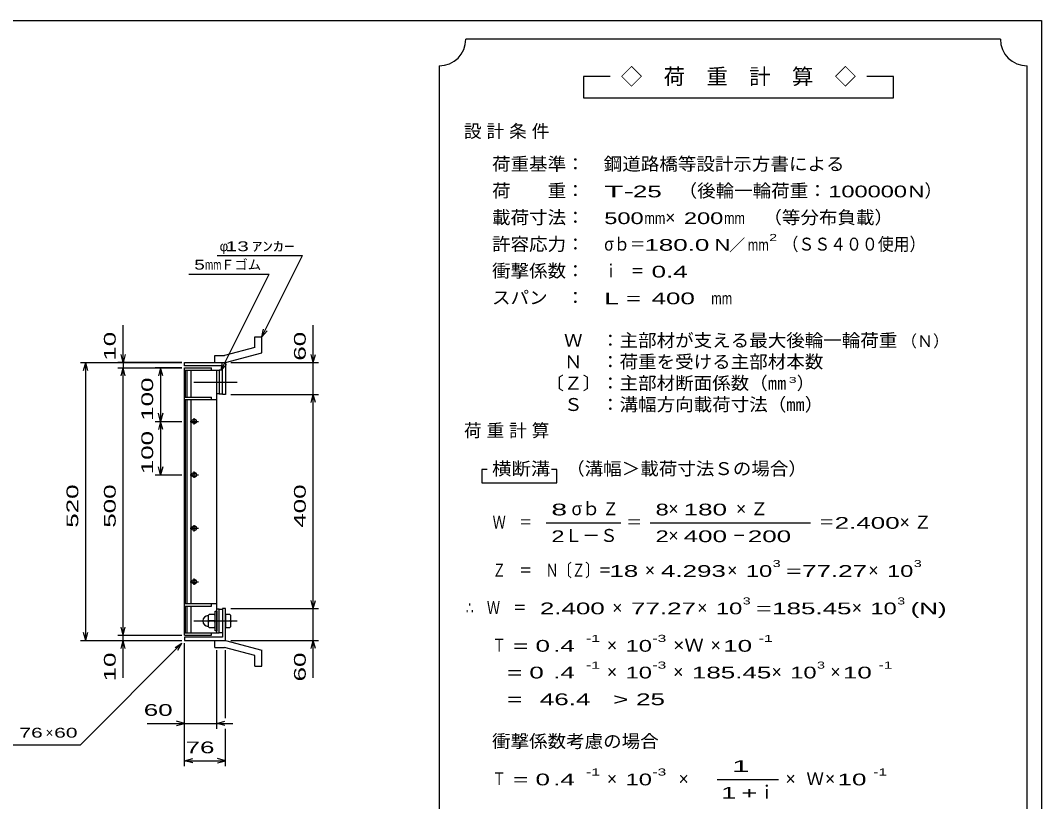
# Model space of a CAD drawing. Units: millimetres, scale not verified. Extents: x -1820 to 1731, y -1282 to 1054.
# Drawn here: x -179 to 1731, y -408 to 1054 of the extents above; entities that cross this region are included whole.
import ezdxf
from ezdxf.enums import TextEntityAlignment as Align

# ---------------------------------------------------------------- set-up
doc = ezdxf.new("R2010")
doc.units = ezdxf.units.MM
doc.header["$LTSCALE"] = 10
doc.linetypes.add('CHAIN', pattern=[18.5, 12, -1.5, 3.5, -1.5])
for name, color, linetype, lineweight in [('0_2', 150, 'Continuous', 25), ('16', 3, 'Continuous', 25), ('19', 6, 'Continuous', 25), ('22', 2, 'Continuous', 25)]:
    doc.layers.add(name, color=color, linetype=linetype, lineweight=lineweight)
doc.styles.add('ベクトル', font='')
doc.styles.get('ベクトル').set_extended_font_data('ベクトル')

msp = doc.modelspace()

# ---------------------------------------------------------------- linework, layer by layer
at = {"layer": '0_2'}
for p, q in [((-1729, 1053.5), (1731, 1053.5)), ((1731, 1053.5), (1731, -1146.5))]:
    msp.add_line(p, q, dxfattribs=at)
at = {"layer": '16'}
for p, q in [((128, 403.5), (178, 403.5)), ((128, 399), (128, 403.5)), ((178, 399), (178, 403.5)), ((128, 399), (178, 399)), ((128, -92), (128, 399)), ((128, 399), (188, 399)), ((129.5, 349), (129.5, 399)), ((132.5, 349), (132.5, 399)), ((140, 349), (140, 399)), ((188, -92), (188, 399)), ((188, 399), (192.5, 399)), ((192.5, 399), (192.5, 355)), ((198.5, 399), (192.5, 399)), ((198.5, 355), (198.5, 399)), ((128, 344.5), (128, 349)), ((128, 349), (178, 349)), ((128, 344.5), (188, 344.5)), ((129.5, -37.5), (129.5, 344.5)), ((132.5, -37.5), (132.5, 344.5)), ((140, -37.5), (140, 344.5)), ((178, 344.5), (178, 349)), ((192.5, 355), (188, 355)), ((192.5, 355), (198.5, 355)), ((144, 306.5), (148, 306.5)), ((146, 297.5), (146, 309.5)), ((138, 303.5), (154, 303.5)), ((144, 300.5), (148, 300.5)), ((138, 203.5), (154, 203.5)), ((144, 206.5), (148, 206.5)), ((144, 200.5), (148, 200.5)), ((146, 197.5), (146, 209.5)), ((138, 103.5), (154, 103.5)), ((144, 106.5), (148, 106.5)), ((144, 100.5), (148, 100.5)), ((146, 97.5), (146, 109.5)), ((138, 3.5), (154, 3.5)), ((144, 6.5), (148, 6.5)), ((144, 0.5), (148, 0.5)), ((146, -2.5), (146, 9.5)), ((128, -42), (128, -37.5)), ((128, -37.5), (188, -37.5)), ((178, -42), (178, -37.5)), ((128, -42), (178, -42)), ((129.5, -92), (129.5, -42)), ((132.5, -92), (132.5, -42)), ((140, -92), (140, -42)), ((185, -88.5), (185, -51.5)), ((185, -51.5), (188, -51.5)), ((192.5, -48), (188, -48)), ((188, -51.5), (188, -88.5)), ((192.5, -92), (192.5, -48)), ((192.5, -48), (198.5, -48)), ((198.5, -48), (198.5, -92)), ((174, -58), (172, -60)), ((172, -60), (172, -80)), ((172, -68), (174, -70)), ((174, -70), (172, -72)), ((183, -58), (174, -58)), ((183, -70), (174, -70)), ((185, -60), (183, -58)), ((183, -70), (185, -68)), ((185, -72), (183, -70)), ((128, -92), (178, -92)), ((128, -96.5), (128, -92)), ((128, -92), (188, -92)), ((172, -80), (174, -82)), ((174, -82), (183, -82)), ((178, -96.5), (178, -92)), ((183, -82), (185, -80)), ((188, -88.5), (185, -88.5)), ((188, -92), (192.5, -92)), ((198.5, -92), (192.5, -92)), ((128, -96.5), (178, -96.5))]:
    msp.add_line(p, q, dxfattribs=at)
at = {"layer": '16', "linetype": 'CHAIN'}
for p, q in [((145, 377), (226, 377)), ((145, -70), (226, -70))]:
    msp.add_line(p, q, dxfattribs=at)
at = {"layer": '16'}
for centre, radius, start, end in [((144, 303.5), 3, 90, 270), ((146, 303.5), 4, 46.6, 133.4), ((148, 303.5), 3, 270, 90), ((146, 303.5), 4, 226.6, 313.4), ((144, 203.5), 3, 90, 270), ((146, 203.5), 4, 46.6, 133.4), ((146, 203.5), 4, 226.6, 313.4), ((148, 203.5), 3, 270, 90), ((144, 103.5), 3, 90, 270), ((146, 103.5), 4, 46.6, 133.4), ((146, 103.5), 4, 226.6, 313.4), ((148, 103.5), 3, 270, 90), ((144, 3.5), 3, 90, 270), ((146, 3.5), 4, 46.6, 133.4), ((146, 3.5), 4, 226.6, 313.4), ((148, 3.5), 3, 270, 90), ((172, -70), 10, 90, 270)]:
    msp.add_arc(centre, radius, start, end, dxfattribs=at)
at = {"layer": '19'}
for p, q in [((259.11, 461.62), (272.11, 461.62)), ((259.11, 441.6), (259.11, 461.62)), ((272.11, 431.62), (272.11, 461.62)), ((259.11, 441.6), (202.78, 426.51)), ((184.49, 426.51), (202.78, 426.51)), ((184.49, 413.51), (184.49, 426.51)), ((204.5, 413.5), (272.11, 431.62)), ((128, 407.5), (128, 413.5)), ((128, 413.5), (204.5, 413.5)), ((198.5, 407.5), (128, 407.5)), ((184.5, 413.5), (204.5, 413.5)), ((198.5, 353.5), (198.5, 407.5)), ((204.5, 413.5), (204.5, 353.5)), ((204.5, 353.5), (198.5, 353.5)), ((204.5, -46.5), (198.5, -46.5)), ((198.5, -46.5), (198.5, -100.5)), ((204.5, -106.5), (204.5, -46.5)), ((212.5, -58), (204.5, -58)), ((204.5, -58), (204.5, -82)), ((204.5, -70), (212.5, -70)), ((214.5, -60), (212.5, -58)), ((214.5, -68), (212.5, -70)), ((212.5, -70), (214.5, -72)), ((214.5, -80), (214.5, -60)), ((204.5, -82), (212.5, -82)), ((212.5, -82), (214.5, -80)), ((128, -100.5), (128, -106.5)), ((198.5, -100.5), (128, -100.5)), ((128, -106.5), (204.5, -106.5)), ((184.49, -119.51), (184.49, -106.51)), ((184.5, -106.5), (204.5, -106.5)), ((204.5, -106.5), (272.11, -124.62)), ((184.49, -119.51), (202.78, -119.51)), ((259.11, -134.6), (202.78, -119.51)), ((272.11, -154.62), (272.11, -124.62)), ((259.11, -154.62), (259.11, -134.6)), ((259.11, -154.62), (272.11, -154.62))]:
    msp.add_line(p, q, dxfattribs=at)
at = {"layer": '22', "color": 4}
for p, q in [((1654, 1018.5), (654, 1018.5)), ((604, 968.5), (604, -581.5)), ((1704, -581.5), (1704, 968.5)), ((924, 948.5), (874, 948.5)), ((874, 948.5), (874, 908.5)), ((1454, 948.5), (1404, 948.5)), ((1454, 908.5), (1454, 948.5)), ((874, 908.5), (1454, 908.5)), ((188.5, 613.5), (348.5, 613.5)), ((272.5, 461.5), (348.5, 613.5)), ((136, 579), (286, 579)), ((196, 399), (286, 579)), ((13, 413.5), (13, 483.5)), ((368.5, 413.5), (368.5, 483.5)), ((272.5, 461.5), (275.5, 476.1)), ((272.5, 461.5), (282.5, 472.5)), ((13, 413.5), (9, 428.5)), ((17, 428.5), (13, 413.5)), ((368.5, 413.5), (364.5, 428.5)), ((368.5, 413.5), (372.5, 428.5)), ((-67, 413.5), (123, 413.5)), ((-61, 398.5), (-57, 413.5)), ((-53, 398.5), (-57, 413.5)), ((-57, -106.5), (-57, 413.5)), ((123, 413.5), (3, 413.5)), ((3, 403.5), (123, 403.5)), ((9, 388.5), (13, 403.5)), ((13, 413.5), (13, 403.5)), ((17, 388.5), (13, 403.5)), ((13, -96.5), (13, 403.5)), ((123, 403.5), (73, 403.5)), ((83, 403.5), (79, 388.5)), ((87, 388.5), (83, 403.5)), ((83, 403.5), (83, 303.5)), ((196, 399), (199, 413.6)), ((196, 399), (206, 410)), ((214.5, 413.5), (378.5, 413.5)), ((368.5, 353.5), (368.5, 413.5)), ((214.5, 353.5), (378.5, 353.5)), ((364.5, 338.5), (368.5, 353.5)), ((372.5, 338.5), (368.5, 353.5)), ((368.5, -46.5), (368.5, 353.5)), ((83, 303.5), (79, 318.5)), ((87, 318.5), (83, 303.5)), ((73, 303.5), (123, 303.5)), ((83, 303.5), (79, 288.5)), ((87, 288.5), (83, 303.5)), ((83, 303.5), (83, 203.5)), ((83, 203.5), (79, 218.5)), ((87, 218.5), (83, 203.5)), ((694, 213.5), (684, 213.5)), ((684, 213.5), (684, 188.5)), ((824, 213.5), (814, 213.5)), ((824, 188.5), (824, 213.5)), ((73, 203.5), (123, 203.5)), ((684, 188.5), (824, 188.5)), ((804, 113.5), (944, 113.5)), ((999, 113.5), (1299, 113.5)), ((368.5, -46.5), (364.5, -31.5)), ((368.5, -46.5), (372.5, -31.5)), ((214.5, -46.5), (378.5, -46.5)), ((368.5, -106.5), (368.5, -46.5)), ((-57, -106.5), (-61, -91.5)), ((-57, -106.5), (-53, -91.5)), ((13, -96.5), (9, -81.5)), ((13, -96.5), (17, -81.5)), ((-67, -106.5), (123, -106.5)), ((-67, -301.5), (123, -111.5)), ((3, -96.5), (123, -96.5)), ((3, -106.5), (123, -106.5)), ((9, -121.5), (13, -106.5)), ((13, -106.5), (13, -96.5)), ((17, -121.5), (13, -106.5)), ((13, -176.5), (13, -106.5)), ((110, -119.5), (123, -111.5)), ((115, -124.5), (123, -111.5)), ((128, -271.5), (128, -111.5)), ((128, -341.5), (128, -111.5)), ((214.5, -106.5), (378.5, -106.5)), ((364.5, -121.5), (368.5, -106.5)), ((372.5, -121.5), (368.5, -106.5)), ((368.5, -176.5), (368.5, -106.5)), ((188, -271.5), (188, -124.5)), ((204.5, -251.5), (204.5, -124.5)), ((58, -261.5), (128, -261.5)), ((128, -261.5), (113, -257.5)), ((113, -265.5), (128, -261.5)), ((128, -261.5), (188, -261.5)), ((188, -261.5), (203, -257.5)), ((203, -265.5), (188, -261.5)), ((188, -261.5), (218, -261.5)), ((204.5, -341.5), (204.5, -271.5)), ((-267, -301.5), (-67, -301.5)), ((128, -331.5), (143, -327.5)), ((143, -335.5), (128, -331.5)), ((128, -331.5), (204.5, -331.5)), ((204.5, -331.5), (189.5, -327.5)), ((189.5, -335.5), (204.5, -331.5)), ((1124, -366.5), (1239, -366.5))]:
    msp.add_line(p, q, dxfattribs=at)
for centre, start, end in [((604, 1018.5), 270, 0), ((1704, 1018.5), 180, 270)]:
    msp.add_arc(centre, 50, start, end, dxfattribs=at)

# ---------------------------------------------------------------- texts
at = {"layer": '22', "style": 'ベクトル'}
for s, height, p in [('◇\u3000荷\u3000重\u3000計\u3000算\u3000◇', 29.33, (944, 948.5)), ('）', 24.19, (1512, 735)), ('×', 24.19, (1027, 685)), ('φ', 18.33, (193.5, 631)), ('／', 21.99, (1146.5, 633.5)), ('Ｆゴム', 18.33, (196, 596.5)), ('（Ｎ）', 21.99, (1468, 453.5)), ('）', 24.19, (1273, 375)), ('σｂ', 24.19, (852, 140)), ('×', 24.19, (1033, 140)), ('Ｌ－Ｓ', 24.19, (839, 90)), ('×', 24.19, (1033, 90)), ('×', 24.19, (989, 25)), ('×', 24.19, (1143, 25)), ('×', 24.19, (1407, 25)), ('×', 24.19, (928, -45)), ('×', 24.19, (1087, -45)), ('×', 24.19, (1376, -45)), ('×', 24.19, (918, -115)), ('×', 24.19, (1112, -115)), ('×', 24.19, (918, -165)), ('×', 24.19, (1042, -165)), ('×', 24.19, (1226, -165)), ('×', 24.19, (1336, -165)), ('×', 18.33, (-132, -279)), ('×', 24.19, (918, -365)), ('×', 24.19, (1052, -365)), ('×', 24.19, (1252, -365)), ('Ｗ', 24.19, (1291, -365)), ('×', 24.19, (1326, -365)), ('ｉ', 24.19, (1200.5, -390))]:
    msp.add_text(s, height=height, dxfattribs=at).set_placement(p, align=Align.MIDDLE_LEFT)
for s, height, width, p in [('荷重基準：\u3000', 24.19, 1.05, (703, 785)), ('鋼道路橋等設計示方書による', 24.19, 1.05, (912, 785)), ('荷\u3000\u3000重：\u3000', 24.19, 1.05, (703, 735)), ('（後輪一輪荷重：', 24.19, 1.05, (1052, 735)), ('T-', 21.99, 2, (913, 733.5)), (' 25 ', 21.99, 1.65, (953, 733.5)), ('100000', 21.99, 1.5, (1332, 733.5)), ('N', 21.99, 1.4, (1482, 733.5)), ('載荷寸法：\u3000', 24.19, 1.05, (703, 685)), ('500', 21.99, 1.5, (913, 683.5)), ('mm', 21.99, 0.8, (988, 683.5)), ('200', 21.99, 1.5, (1062, 683.5)), ('mm', 21.99, 0.8, (1137, 683.5)), ('\u3000（等分布負載）', 24.19, 1.05, (1176, 685)), ('許容応力：\u3000', 24.19, 1.05, (703, 635)), ('2', 13.2, 1.5, (1221.5, 647.5)), ('（ＳＳ４００使用）', 24.19, 0.9, (1246.5, 635)), (' 13 ', 18.33, 1.6, (193.5, 631)), ('ｱﾝｶｰ', 18.33, 1.6, (253.5, 631)), ('σｂ＝', 24.19, 0.9, (913, 635)), ('180.0', 21.99, 1.65, (988, 633.5)), ('N', 21.99, 1.4, (1119, 633.5)), ('mm', 21.99, 0.8, (1181.5, 633.5)), ('5', 18.33, 1.45, (146, 596.5)), ('mm', 18.33, 0.75, (166, 596.5)), ('衝撃係数：\u3000', 24.19, 1.05, (703, 585)), ('ｉ\u3000＝', 24.19, 0.75, (913, 585)), (' 0.4', 21.99, 1.65, (988, 583.5)), ('スパン\u3000：\u3000', 24.19, 1.05, (703, 535)), ('L =', 21.99, 1.65, (913, 533.5)), (' 400 ', 21.99, 1.65, (988, 533.5)), ('mm', 21.99, 0.8, (1113, 533.5)), ('\u3000Ｗ\u3000：主部材が支える最大後輪一輪荷重', 24.19, 1.05, (803, 455)), ('\u3000Ｎ\u3000：荷重を受ける主部材本数', 24.19, 1.05, (803, 415)), ('〔Ｚ〕：主部材断面係数（㎜', 24.19, 1.05, (803, 375)), ('3', 11, 1.8, (1258, 381)), ('\u3000Ｓ\u3000：溝幅方向載荷寸法（㎜）', 24.19, 1.05, (803, 335)), ('横断溝', 24.19, 1.1, (703, 215)), ('\u3000（溝幅＞載荷寸法Ｓの場合）', 24.19, 1.05, (807, 215)), ('8', 21.99, 1.8, (814, 138.5)), ('Ｚ', 24.19, 0.9, (910, 140)), ('8', 21.99, 1.5, (1009, 138.5)), (' 180 ', 21.99, 1.65, (1048, 138.5)), ('Ｗ\u3000＝', 24.19, 0.75, (704, 115)), ('＝', 24.19, 0.9, (954, 115)), ('＝', 24.19, 0.9, (1314, 115)), ('2.400', 21.99, 1.65, (1344, 113.5)), ('2', 21.99, 1.5, (814, 88.5)), ('2', 21.99, 1.5, (1009, 88.5)), (' 400 ', 21.99, 1.65, (1048, 88.5)), (' 200 ', 21.99, 1.65, (1168, 88.5)), ('－', 24.19, 0.75, (1153, 90)), ('Ｚ\u3000＝\u3000Ｎ〔Ｚ〕＝', 24.19, 0.75, (704, 25)), ('3', 13.2, 1.5, (1228, 37.5)), ('3', 13.2, 1.5, (1492, 37.5)), (' 18 ', 21.99, 1.65, (909, 23.5)), ('4.293', 21.99, 1.65, (1019, 23.5)), ('10', 21.99, 1.5, (1178, 23.5)), ('=', 21.99, 1.7, (1253, 23.5)), ('77.27', 21.99, 1.65, (1283, 23.5)), ('10', 21.99, 1.5, (1442, 23.5)), ('∴\u3000Ｗ\u3000＝', 24.19, 0.75, (654, -45)), (' 2.400', 21.99, 1.65, (779, -46.5)), ('77.27', 21.99, 1.65, (963, -46.5)), ('10', 21.99, 1.5, (1122, -46.5)), ('3', 13.2, 1.5, (1172, -32.5)), ('185.45', 21.99, 1.65, (1227, -46.5)), ('10', 21.99, 1.5, (1411, -46.5)), ('3', 13.2, 1.5, (1461, -32.5)), ('(N)', 21.99, 1.65, (1486, -46.5)), ('=', 21.99, 1.7, (1197, -46.5)), ('Ｔ', 24.19, 0.75, (704, -115)), (' = 0', 21.99, 1.65, (729, -116.5)), (' .4 ', 21.99, 1.65, (804, -116.5)), ('-1', 13.2, 1.65, (879, -102.5)), ('10', 21.99, 1.5, (953, -116.5)), ('-3', 13.2, 1.65, (1003, -102.5)), ('×Ｗ', 24.19, 1.1, (1042, -115)), (' 10 ', 21.99, 1.65, (1122, -116.5)), ('-1', 13.2, 1.65, (1202, -102.5)), ('-1', 13.2, 1.65, (879, -152.5)), ('-3', 13.2, 1.65, (1003, -152.5)), ('3', 13.2, 1.5, (1311, -152.5)), ('-1', 13.2, 1.65, (1426, -152.5)), ('  = 0', 21.99, 1.65, (704, -166.5)), (' .4 ', 21.99, 1.65, (804, -166.5)), ('10', 21.99, 1.5, (953, -166.5)), ('185.45', 21.99, 1.65, (1077, -166.5)), ('10', 21.99, 1.5, (1261, -166.5)), (' 10 ', 21.99, 1.65, (1346, -166.5)), (' 46.4', 21.99, 1.65, (779, -216.5)), ('>', 21.99, 1.7, (929, -216.5)), (' 25 ', 21.99, 1.65, (959, -216.5)), (' 60 ', 21.99, 1.65, (38, -236.5)), ('  =', 21.99, 1.65, (704, -216.5)), (' 76 ', 18.33, 1.6, (-192, -279)), (' 60 ', 18.33, 1.6, (-127, -279)), ('衝撃係数考慮の場合', 24.19, 1.05, (703, -295)), (' 76 ', 21.99, 1.65, (116.25, -306.5)), ('Ｔ', 24.19, 0.75, (704, -365)), (' = 0', 21.99, 1.65, (729, -366.5)), (' .4 ', 21.99, 1.65, (804, -366.5)), ('-1', 13.2, 1.65, (879, -352.5)), ('10', 21.99, 1.5, (953, -366.5)), ('-3', 13.2, 1.65, (1003, -352.5)), (' 10 ', 21.99, 1.65, (1336, -366.5)), ('-1', 13.2, 1.65, (1416, -352.5))]:
    msp.add_text(s, height=height, dxfattribs=dict(at, width=width)).set_placement(p, align=Align.MIDDLE_LEFT)
at = {"layer": '22', "style": 'ベクトル', "width": 1.65}
for s, p in [(' 10 ', (-12, 403.5)), (' 60 ', (343.5, 403.5)), (' 100 ', (58, 291)), (' 100 ', (58, 191)), (' 520 ', (-82, 91)), (' 500 ', (-12, 91)), (' 400 ', (343.5, 91)), (' 10 ', (-12, -196.5)), (' 60 ', (343.5, -196.5))]:
    msp.add_text(s, height=21.99, rotation=90, dxfattribs=at).set_placement(p, align=Align.MIDDLE_LEFT)
at = {"layer": '22', "attachment_point": 4, "style": 'ベクトル'}
for s, insert, char_height in [('\\T1.28;設計条件', (650.5, 845), 24.19), ('\\T1.28;荷重計算', (650.5, 285), 24.19), ('\\T1.42;×Ｚ', (1159.5, 140), 24.19), ('\\T1.42;×Ｚ', (1465.5, 115), 24.19), ('\\T1.25;\\W2;\\~1\\~', (1131.5, -341.5), 21.99), ('\\T1.33;\\W1.75;1+', (1131.5, -391.5), 21.99)]:
    msp.add_mtext(s, dxfattribs=dict(at, insert=insert, char_height=char_height))

doc.saveas('drawing.dxf')
